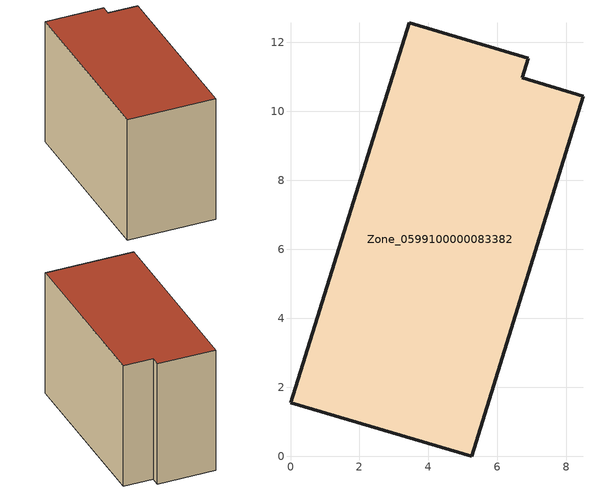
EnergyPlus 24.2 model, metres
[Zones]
Zone_0599100000083382
 floor ground (C_G): 0,1.55 3.44,12.57 6.89,11.54 6.72,10.97 8.48,10.44 5.25,0 z0
 wall outside (C_F): 3.44,12.57 0,1.55 5.25,0 8.48,10.44 6.72,10.97 6.89,11.54 3.44,12.57 z0:7.9
 roof outside (C_R): 0,1.55 5.25,0 8.48,10.44 6.72,10.97 6.89,11.54 3.44,12.57 z7.9
[BUILDING]
Pand.0599100000083382: North Axis=0; Terrain=City; Loads Convergence Tolerance Value=0.04; Temperature Convergence Tolerance Value=0.4; Solar Distribution=FullExterior; Maximum Number of Warmup Days=25; Minimum Number of Warmup Days=1
[Site:Location]
Rotterdam.The.Hague.AP_ZH_NLD Design_Conditions: Latitude=51.96; Longitude=4.45; Time Zone=1; Elevation=-4.5
[SITE:GROUNDTEMPERATURE:BUILDINGSURFACE]
18, 18, 18, 18, 18, 18, 18, 18, 18, 18, 18, 18
[MATERIAL] Thermal Absorptance=0.9; Solar Absorptance=0.7; Visible Absorptance=0.7
Name | Roughness | Thickness | Conductivity | Density | Specific Heat
G.TI.1975-1991 | MediumSmooth | 0.15 | 0.288461 | 540 | 1210
F.TI.1975-1991 | Rough | 0.3 | 0.230769 | 1920 | 840
R.TI.1975-1991 | MediumRough | 0.2 | 0.153846 | 1500 | 1000
[CONSTRUCTION]
C_G: G.TI.1975-1991
C_F: F.TI.1975-1991
C_R: R.TI.1975-1991
[ZONE]
Zone_0599100000083382: Type=1; Multiplier=1; Ceiling Height=Autocalculate; Volume=Autocalculate; Floor Area=autocalculate; Part of Total Floor Area=Yes
[ZONEINFILTRATION:DESIGNFLOWRATE]
Infil_Zone_0599100000083382: Zone or ZoneList or Space or SpaceList=Zone_0599100000083382; Schedule=AlwaysOn; Design Flow Rate Calculation Method=Flow/Area; Flow Rate per Floor Area=0.003; Constant Term Coefficient=1; Temperature Term Coefficient=0; Velocity Term Coefficient=0; Velocity Squared Term Coefficient=0
[HVACTEMPLATE:ZONE:IDEALLOADSAIRSYSTEM]
Zone_0599100000083382: Maximum Heating Supply Air Temperature=50; Minimum Cooling Supply Air Temperature=13; Maximum Heating Supply Air Humidity Ratio=0.0156; Minimum Cooling Supply Air Humidity Ratio=0.0077; Heating Limit=NoLimit; Cooling Limit=NoLimit; Dehumidification Control Type=ConstantSensibleHeatRatio; Cooling Sensible Heat Ratio=0.7; Dehumidification Setpoint=60; Humidification Control Type=None; Humidification Setpoint=30; Outdoor Air Method=None; Outdoor Air Flow Rate per Person=0.00944; Outdoor Air Flow Rate per Zone Floor Area=0; Outdoor Air Flow Rate per Zone=0; Demand Controlled Ventilation Type=None; Outdoor Air Economizer Type=NoEconomizer; Heat Recovery Type=None; Sensible Heat Recovery Effectiveness=0.7; Latent Heat Recovery Effectiveness=0.65
[ZONECONTROL:THERMOSTAT]
ThermostatControl_Zone_0599100000083382: Zone or ZoneList=Zone_0599100000083382; Control Type Schedule=DualSetpointControlType; Control 1=Thermostat_Zone_0599100000083382; Temperature Difference Between Cutout And Setpoint=0
[THERMOSTATSETPOINT:DUALSETPOINT]
Thermostat_Zone_0599100000083382: Heating Setpoint Temperature Schedule=HeatingSetpoint_Zone_0599100000083382; Cooling Setpoint Temperature Schedule=CoolingSetpoint_Zone_0599100000083382
[SCHEDULE:COMPACT]
HeatingSetpoint_Zone_0599100000083382: Through: 12/31, For: AllDays, Until: 24:00, 21
CoolingSetpoint_Zone_0599100000083382: Through: 12/31, For: AllDays, Until: 24:00, 24
DualSetpointControlType: Through: 12/31, For: AllDays, Until: 24:00, 4
AlwaysOn: Through: 12/31, For: AllDays, Until: 24:00, 1
